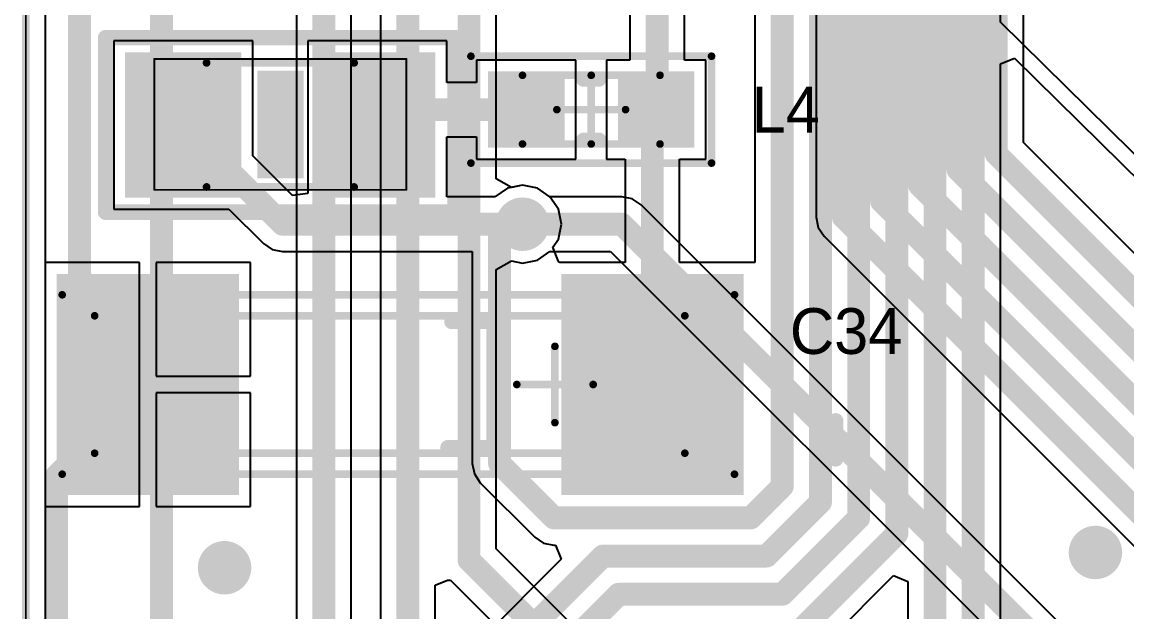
# Model space of a CAD drawing. Header units: millimetres. Extents: x 59 to 152, y 30 to 146.
# Drawn here: x 59.95 to 74.41, y 73.22 to 80.95 of the extents above; entities that cross this region are included whole.
import ezdxf

# ---------------------------------------------------------------- set-up
doc = ezdxf.new("R2010")
doc.units = ezdxf.units.MM
for name, color, linetype in [('BottomLayer', 5, 'Continuous'), ('BottomSolder', 6, 'Continuous'), ('KeepOutLayer', 6, 'Continuous'), ('Mechanical1', 6, 'Continuous'), ('Mechanical13', 56, 'Continuous'), ('Mechanical15', 56, 'Continuous'), ('Mechanical16', 56, 'Continuous'), ('Mechanical6', 56, 'Continuous'), ('MultiLayer', 9, 'Continuous'), ('TopLayer', 1, 'Continuous'), ('TopOverlay', 2, 'Continuous'), ('TopPaste', 8, 'Continuous'), ('TopSolder', 216, 'Continuous'), ('ViaHoleLayer', 16, 'Continuous')]:
    doc.layers.add(name, color=color, linetype=linetype)

# ---------------------------------------------------------------- blocks, each defined once
blk = doc.blocks.new('SMD_D_206')
at = {"layer": 'Mechanical13', "const_width": 0.1}
for points in [[(-0.425, 0.9), (-0.425, -0.9)], [(7.3, 0.9), (-0.425, 0.9)], [(7.3, 0.9), (7.3, -0.9)], [(7.3, -0.9), (-0.425, -0.9)]]:
    blk.add_lwpolyline(points, dxfattribs=at)
at = {"layer": 'Mechanical13', "const_width": 0.05}
for points in [[(-0.45, 0.9, 1), (-0.4, 0.9, 1)], [(-0.45, 0.9, 1), (-0.4, 0.9, 1)], [(7.275, 0.9, 1), (7.325, 0.9, 1)], [(7.275, 0.9, 1), (7.325, 0.9, 1)], [(-0.45, -0.9, 1), (-0.4, -0.9, 1)], [(-0.45, -0.9, 1), (-0.4, -0.9, 1)], [(7.275, -0.9, 1), (7.325, -0.9, 1)], [(7.275, -0.9, 1), (7.325, -0.9, 1)]]:
    blk.add_lwpolyline(points, format="xyb", close=True, dxfattribs=at)
at = {"layer": 'Mechanical15', "const_width": 0.1}
for points in [[(-1.075, 1.175), (-1.075, -1.175)], [(7.725, 1.175), (-1.075, 1.175)], [(7.725, 1.175), (7.725, -1.175)], [(1.275, 0.5), (1.275, -0.5)], [(1.775, 0), (0.775, 0)], [(7.725, -1.175), (-1.075, -1.175)]]:
    blk.add_lwpolyline(points, dxfattribs=at)
at = {"layer": 'Mechanical15', "const_width": 0.05}
for points in [[(-1.1, 1.175, 1), (-1.05, 1.175, 1)], [(-1.1, 1.175, 1), (-1.05, 1.175, 1)], [(7.7, 1.175, 1), (7.75, 1.175, 1)], [(7.7, 1.175, 1), (7.75, 1.175, 1)], [(1.25, 0.5, 1), (1.3, 0.5, 1)], [(0.75, 0, 1), (0.8, 0, 1)], [(1.75, 0, 1), (1.8, 0, 1)], [(1.25, -0.5, 1), (1.3, -0.5, 1)], [(-1.1, -1.175, 1), (-1.05, -1.175, 1)], [(-1.1, -1.175, 1), (-1.05, -1.175, 1)], [(7.7, -1.175, 1), (7.75, -1.175, 1)], [(7.7, -1.175, 1), (7.75, -1.175, 1)]]:
    blk.add_lwpolyline(points, format="xyb", close=True, dxfattribs=at)
at = {"layer": 'TopLayer'}
for points in [[(1.143, -1.397), (1.143, 1.397), (-1.143, -1.397), (-1.143, 1.397)], [(7.747, -1.397), (7.747, 1.397), (5.461, -1.397), (5.461, 1.397)]]:
    blk.add_solid(points, dxfattribs=at)
at = {"layer": 'TopOverlay', "const_width": 0.2}
for points in [[(-2.4, 0.975), (-2.4, 0.475)], [(2.675, 0.825), (2.075, 0.825)], [(2.075, 0.825), (2.075, -0.825)], [(-2.15, 0.725), (-2.65, 0.725)], [(2.625, -0.825), (2.075, -0.825)]]:
    blk.add_lwpolyline(points, dxfattribs=at)
at = {"layer": 'TopOverlay', "const_width": 0.1}
for points in [[(-2.45, 0.975, 1), (-2.35, 0.975, 1)], [(2.025, 0.825, 1), (2.125, 0.825, 1)], [(2.025, 0.825, 1), (2.125, 0.825, 1)], [(2.625, 0.825, 1), (2.725, 0.825, 1)], [(-2.7, 0.725, 1), (-2.6, 0.725, 1)], [(-2.2, 0.725, 1), (-2.1, 0.725, 1)], [(-2.45, 0.475, 1), (-2.35, 0.475, 1)], [(2.025, -0.825, 1), (2.125, -0.825, 1)], [(2.025, -0.825, 1), (2.125, -0.825, 1)], [(2.575, -0.825, 1), (2.675, -0.825, 1)]]:
    blk.add_lwpolyline(points, format="xyb", close=True, dxfattribs=at)
at = {"layer": 'TopPaste'}
for points in [[(1.143, -1.397), (1.143, 1.397), (-1.143, -1.397), (-1.143, 1.397)], [(7.747, -1.397), (7.747, 1.397), (5.461, -1.397), (5.461, 1.397)]]:
    blk.add_solid(points, dxfattribs=at)
at = {"layer": 'TopSolder'}
for points in [[(1.193, -1.447), (1.193, 1.447), (-1.193, -1.447), (-1.193, 1.447)], [(7.797, -1.447), (7.797, 1.447), (5.411, -1.447), (5.411, 1.447)]]:
    blk.add_solid(points, dxfattribs=at)
blk = doc.blocks.new('R1206_234')
at = {"layer": 'Mechanical16'}
for points, const_width in [([(-1.65, 0.864), (1.651, 0.864)], 0.0254), ([(-1.65, -0.85), (-1.65, 0.864)], 0.0254), ([(1.651, -0.85), (1.651, 0.864)], 0.0254), ([(-0.965, 0.813), (0.965, 0.813)], 0.102), ([(-1.65, -0.85), (1.651, -0.85)], 0.0254), ([(-0.965, -0.813), (0.965, -0.813)], 0.102)]:
    blk.add_lwpolyline(points, dxfattribs=dict(at, const_width=const_width))
for points, const_width in [([(-1.656, 0.864, 1), (-1.644, 0.864, 1)], 0.0127), ([(-1.656, 0.864, 1), (-1.644, 0.864, 1)], 0.0127), ([(1.645, 0.864, 1), (1.657, 0.864, 1)], 0.0127), ([(1.645, 0.864, 1), (1.657, 0.864, 1)], 0.0127), ([(-0.991, 0.813, 1), (-0.94, 0.813, 1)], 0.0508), ([(0.94, 0.813, 1), (0.991, 0.813, 1)], 0.0508), ([(-1.656, -0.85, 1), (-1.644, -0.85, 1)], 0.0127), ([(-1.656, -0.85, 1), (-1.644, -0.85, 1)], 0.0127), ([(-0.991, -0.813, 1), (-0.94, -0.813, 1)], 0.0508), ([(0.94, -0.813, 1), (0.991, -0.813, 1)], 0.0508), ([(1.645, -0.85, 1), (1.657, -0.85, 1)], 0.0127), ([(1.645, -0.85, 1), (1.657, -0.85, 1)], 0.0127)]:
    blk.add_lwpolyline(points, format="xyb", close=True, dxfattribs=dict(at, const_width=const_width))
for points in [[(-1.689, -0.876), (-0.952, -0.876), (-1.689, 0.889), (-0.952, 0.889)], [(0.965, -0.876), (1.702, -0.876), (0.965, 0.889), (1.702, 0.889)]]:
    blk.add_solid(points, dxfattribs=at)
at = {"layer": 'Mechanical6'}
blk.add_solid([(-0.3, -0.7), (0.305, -0.7), (-0.3, 0.711), (0.305, 0.711)], dxfattribs=at)
at = {"layer": 'TopLayer'}
for points in [[(-1.981, -0.902), (-0.559, -0.902), (-1.981, 0.902), (-0.559, 0.902)], [(0.559, -0.902), (1.981, -0.902), (0.559, 0.902), (1.981, 0.902)]]:
    blk.add_solid(points, dxfattribs=at)
at = {"layer": 'TopOverlay', "const_width": 0.203}
for points in [[(-2.286, 1.143), (2.286, 1.143)], [(-2.286, -1.143), (-2.286, 1.143)], [(2.286, -1.143), (2.286, 1.143)], [(-2.286, -1.143), (2.286, -1.143)]]:
    blk.add_lwpolyline(points, dxfattribs=at)
at = {"layer": 'TopOverlay', "const_width": 0.102}
for points in [[(-2.337, 1.143, 1), (-2.235, 1.143, 1)], [(-2.337, 1.143, 1), (-2.235, 1.143, 1)], [(2.235, 1.143, 1), (2.337, 1.143, 1)], [(2.235, 1.143, 1), (2.337, 1.143, 1)], [(-2.337, -1.143, 1), (-2.235, -1.143, 1)], [(-2.337, -1.143, 1), (-2.235, -1.143, 1)], [(2.235, -1.143, 1), (2.337, -1.143, 1)], [(2.235, -1.143, 1), (2.337, -1.143, 1)]]:
    blk.add_lwpolyline(points, format="xyb", close=True, dxfattribs=at)
at = {"layer": 'TopPaste'}
for points in [[(-1.981, -0.902), (-0.559, -0.902), (-1.981, 0.902), (-0.559, 0.902)], [(0.559, -0.902), (1.981, -0.902), (0.559, 0.902), (1.981, 0.902)]]:
    blk.add_solid(points, dxfattribs=at)
at = {"layer": 'TopSolder'}
for points in [[(-2.031, -0.952), (-0.509, -0.952), (-2.031, 0.952), (-0.509, 0.952)], [(0.509, -0.952), (2.031, -0.952), (0.509, 0.952), (2.031, 0.952)]]:
    blk.add_solid(points, dxfattribs=at)
blk = doc.blocks.new('C0603_245')
at = {"layer": 'Mechanical1', "const_width": 0.1}
for points in [[(-0.9, 0.45), (0.9, 0.45)], [(-0.9, -0.45), (-0.9, 0.45)], [(0.9, -0.45), (0.9, 0.45)], [(-0.9, -0.45), (0.9, -0.45)]]:
    blk.add_lwpolyline(points, dxfattribs=at)
at = {"layer": 'Mechanical1', "const_width": 0.05}
for points in [[(-0.925, 0.45, 1), (-0.875, 0.45, 1)], [(-0.925, 0.45, 1), (-0.875, 0.45, 1)], [(0.875, 0.45, 1), (0.925, 0.45, 1)], [(0.875, 0.45, 1), (0.925, 0.45, 1)], [(-0.925, -0.45, 1), (-0.875, -0.45, 1)], [(-0.925, -0.45, 1), (-0.875, -0.45, 1)], [(0.875, -0.45, 1), (0.925, -0.45, 1)], [(0.875, -0.45, 1), (0.925, -0.45, 1)]]:
    blk.add_lwpolyline(points, format="xyb", close=True, dxfattribs=at)
at = {"layer": 'Mechanical15', "const_width": 0.1}
for points in [[(-1.575, 0.7), (1.575, 0.7)], [(-1.575, -0.7), (-1.575, 0.7)], [(1.575, -0.7), (1.575, 0.7)], [(0, -0.45), (0, 0.45)], [(-0.45, 0), (0.45, 0)], [(-1.575, -0.7), (1.575, -0.7)]]:
    blk.add_lwpolyline(points, dxfattribs=at)
at = {"layer": 'Mechanical15', "const_width": 0.05}
for points in [[(-1.6, 0.7, 1), (-1.55, 0.7, 1)], [(-1.6, 0.7, 1), (-1.55, 0.7, 1)], [(1.55, 0.7, 1), (1.6, 0.7, 1)], [(1.55, 0.7, 1), (1.6, 0.7, 1)], [(-0.025, 0.45, 1), (0.025, 0.45, 1)], [(-0.475, 0, 1), (-0.425, 0, 1)], [(0.425, 0, 1), (0.475, 0, 1)], [(-0.025, -0.45, 1), (0.025, -0.45, 1)], [(-1.6, -0.7, 1), (-1.55, -0.7, 1)], [(-1.6, -0.7, 1), (-1.55, -0.7, 1)], [(1.55, -0.7, 1), (1.6, -0.7, 1)], [(1.55, -0.7, 1), (1.6, -0.7, 1)]]:
    blk.add_lwpolyline(points, format="xyb", close=True, dxfattribs=at)
at = {"layer": 'TopLayer'}
for points in [[(-0.4, -0.45), (-0.4, 0.45), (-1.3, -0.45), (-1.3, 0.45)], [(1.3, -0.45), (1.3, 0.45), (0.4, -0.45), (0.4, 0.45)]]:
    blk.add_solid(points, dxfattribs=at)
at = {"layer": 'TopOverlay', "const_width": 0.2}
for points in [[(-0.1, 0.4), (0.1, 0.4)], [(-0.1, -0.4), (0.1, -0.4)]]:
    blk.add_lwpolyline(points, dxfattribs=at)
at = {"layer": 'TopOverlay', "const_width": 0.1}
for points in [[(-0.15, 0.4, 1), (-0.05, 0.4, 1)], [(0.05, 0.4, 1), (0.15, 0.4, 1)], [(-0.15, -0.4, 1), (-0.05, -0.4, 1)], [(0.05, -0.4, 1), (0.15, -0.4, 1)]]:
    blk.add_lwpolyline(points, format="xyb", close=True, dxfattribs=at)
at = {"layer": 'TopPaste'}
for points in [[(-0.4, -0.45), (-0.4, 0.45), (-1.3, -0.45), (-1.3, 0.45)], [(1.3, -0.45), (1.3, 0.45), (0.4, -0.45), (0.4, 0.45)]]:
    blk.add_solid(points, dxfattribs=at)
at = {"layer": 'TopSolder'}
for points in [[(-0.35, -0.5), (-0.35, 0.5), (-1.35, -0.5), (-1.35, 0.5)], [(1.35, -0.5), (1.35, 0.5), (0.35, -0.5), (0.35, 0.5)]]:
    blk.add_solid(points, dxfattribs=at)

msp = doc.modelspace()

# ---------------------------------------------------------------- linework, layer by layer
at = {"layer": 'BottomLayer'}
for p, q in [((60.255, 47.912), (60.255, 132.1)), ((63.543, 114.883), (63.543, 53.163)), ((64.257, 53.163), (64.257, 98.456)), ((66.157, 78.894), (66.157, 97.656)), ((73.057, 79.369), (73.057, 94.728)), ((70.343, 93.752), (70.343, 78.393)), ((64.643, 86.537), (64.643, 65.7)), ((81.652, 70.774), (73.057, 79.369)), ((66.357, 78.781), (66.157, 78.894)), ((66.5, 78.81), (66.357, 78.781)), ((66.695, 78.771), (66.5, 78.81)), ((66.86, 78.66), (66.695, 78.771)), ((66.863, 78.657), (66.86, 78.66)), ((67.8, 78.657), (66.863, 78.657)), ((67.937, 78.63), (67.8, 78.657)), ((68.052, 78.552), (67.937, 78.63)), ((77.202, 69.402), (68.052, 78.552)), ((70.343, 78.393), (70.37, 78.256)), ((70.37, 78.256), (70.448, 78.141)), ((70.448, 78.141), (79.043, 69.545)), ((66.157, 77.706), (66.357, 77.819)), ((66.357, 77.819), (66.5, 77.79)), ((66.5, 77.79), (66.695, 77.829)), ((66.695, 77.829), (66.86, 77.94)), ((66.86, 77.94), (66.863, 77.943)), ((66.863, 77.943), (67.652, 77.943)), ((67.652, 77.943), (76.848, 68.748)), ((66.157, 74.048), (66.157, 77.706)), ((73.096, 67.109), (66.157, 74.048)), ((65.357, 73.573), (65.518, 73.636)), ((65.518, 73.636), (65.557, 73.638)), ((65.557, 73.638), (72.591, 66.604)), ((65.357, 66.057), (65.357, 73.573))]:
    msp.add_line(p, q, dxfattribs=at)
at = {"layer": 'BottomLayer', "const_width": 0.3}
for points in [[(63.9, 52.8), (63.9, 123)], [(65.8, 73.9), (65.8, 97.7)], [(61.775, 67.675), (61.775, 95.5)], [(72.7, 79.221), (72.7, 94.728)], [(72.2, 79.014), (72.2, 94.521)], [(71.7, 78.807), (71.7, 94.314)], [(71.2, 78.6), (71.2, 94.107)], [(70.7, 78.393), (70.7, 93.9)], [(65, 65.7), (65, 86.9)], [(72.7, 79.221), (81.4, 70.521)], [(72.2, 79.014), (80.9, 70.314)], [(71.7, 78.807), (80.4, 70.107)], [(71.2, 78.6), (79.9, 69.9)], [(70.7, 78.393), (79.4, 69.693)], [(66.5, 78.3), (67.8, 78.3)], [(67.8, 78.3), (77.1, 69)], [(65.8, 73.9), (73.1, 66.6)]]:
    msp.add_lwpolyline(points, dxfattribs=at)
at = {"layer": 'BottomLayer'}
for points, const_width in [([(72.625, 79.221, 1), (72.775, 79.221, 1)], 0.15), ([(72.625, 79.221, 1), (72.775, 79.221, 1)], 0.15), ([(72.125, 79.014, 1), (72.275, 79.014, 1)], 0.15), ([(72.125, 79.014, 1), (72.275, 79.014, 1)], 0.15), ([(71.625, 78.807, 1), (71.775, 78.807, 1)], 0.15), ([(71.625, 78.807, 1), (71.775, 78.807, 1)], 0.15), ([(71.125, 78.6, 1), (71.275, 78.6, 1)], 0.15), ([(71.125, 78.6, 1), (71.275, 78.6, 1)], 0.15), ([(66.35, 78.3, 1), (66.65, 78.3, 1)], 0.3), ([(70.625, 78.393, 1), (70.775, 78.393, 1)], 0.15), ([(70.625, 78.393, 1), (70.775, 78.393, 1)], 0.15), ([(66.425, 78.3, 1), (66.575, 78.3, 1)], 0.15), ([(67.725, 78.3, 1), (67.875, 78.3, 1)], 0.15), ([(67.725, 78.3, 1), (67.875, 78.3, 1)], 0.15), ([(73.85, 74, 1), (74.15, 74, 1)], 0.3), ([(62.45, 73.8, 1), (62.75, 73.8, 1)], 0.3), ([(65.725, 73.9, 1), (65.875, 73.9, 1)], 0.15), ([(65.725, 73.9, 1), (65.875, 73.9, 1)], 0.15)]:
    msp.add_lwpolyline(points, format="xyb", close=True, dxfattribs=dict(at, const_width=const_width))
at = {"layer": 'BottomSolder', "const_width": 0.35}
for points in [[(66.325, 78.3, 1), (66.675, 78.3, 1)], [(73.825, 74, 1), (74.175, 74, 1)], [(62.425, 73.8, 1), (62.775, 73.8, 1)]]:
    msp.add_lwpolyline(points, format="xyb", close=True, dxfattribs=at)
at = {"layer": 'KeepOutLayer', "const_width": 0.1}
msp.add_lwpolyline([(60, 40), (60, 140)], dxfattribs=at)
at = {"layer": 'Mechanical1', "const_width": 0.02}
msp.add_lwpolyline([(60, 40), (60, 140)], dxfattribs=at)
at = {"layer": 'MultiLayer', "const_width": 0.3}
for points in [[(66.35, 78.3, 1), (66.65, 78.3, 1)], [(73.85, 74, 1), (74.15, 74, 1)], [(62.45, 73.8, 1), (62.75, 73.8, 1)]]:
    msp.add_lwpolyline(points, format="xyb", close=True, dxfattribs=at)
at = {"layer": 'TopLayer'}
for p, q in [((60.255, 77.797), (60.255, 97.454)), ((72.757, 80.944), (72.757, 96.3)), ((69.543, 88.177), (69.543, 77.997)), ((67.905, 81.394), (67.905, 80.45)), ((68.619, 80.45), (68.619, 81.394)), ((75.425, 78.312), (72.757, 80.944)), ((62.971, 80.702), (61.149, 80.702)), ((61.149, 80.702), (61.149, 78.498)), ((62.971, 79.193), (62.971, 80.702)), ((65.511, 80.702), (63.689, 80.702)), ((63.689, 80.702), (63.689, 78.703)), ((65.511, 80.157), (65.511, 80.702)), ((67.2, 80.45), (65.9, 80.45)), ((65.9, 80.45), (65.9, 80.157)), ((67.2, 79.15), (67.2, 80.45)), ((67.905, 80.45), (67.6, 80.45)), ((67.6, 80.45), (67.6, 79.15)), ((68.9, 80.45), (68.619, 80.45)), ((68.9, 79.15), (68.9, 80.45)), ((72.757, 80.398), (72.941, 80.476)), ((72.941, 80.476), (74.615, 78.825)), ((72.757, 67.793), (72.757, 80.398)), ((65.9, 80.157), (65.511, 80.157)), ((65.511, 78.657), (65.511, 79.443)), ((65.511, 79.443), (65.9, 79.443)), ((65.9, 79.443), (65.9, 79.15)), ((63.489, 78.676), (62.971, 79.193)), ((65.9, 79.15), (67.2, 79.15)), ((67.6, 79.15), (67.843, 79.15)), ((67.843, 79.15), (67.843, 77.797)), ((68.557, 77.797), (68.557, 79.15)), ((68.557, 79.15), (68.9, 79.15)), ((63.689, 78.703), (63.489, 78.676)), ((66.305, 78.771), (66.14, 78.66)), ((66.5, 78.81), (66.305, 78.771)), ((66.695, 78.771), (66.5, 78.81)), ((66.86, 78.66), (66.695, 78.771)), ((66.137, 78.657), (65.511, 78.657)), ((66.14, 78.66), (66.137, 78.657)), ((66.971, 78.495), (66.86, 78.66)), ((61.149, 78.498), (62.657, 78.498)), ((62.657, 78.498), (63.108, 78.048)), ((67.01, 78.3), (66.971, 78.495)), ((66.971, 78.105), (67.01, 78.3)), ((66.899, 77.997), (66.971, 78.105)), ((63.108, 78.048), (63.223, 77.97)), ((63.223, 77.97), (63.36, 77.943)), ((66.973, 77.813), (66.899, 77.997)), ((69.543, 77.997), (69.543, 77.797)), ((63.36, 77.943), (65.843, 77.943)), ((65.843, 77.943), (65.843, 75.165)), ((66.987, 77.797), (66.973, 77.813)), ((61.486, 77.797), (60.255, 77.797)), ((61.486, 76.2), (61.486, 77.797)), ((62.939, 77.797), (61.706, 77.797)), ((61.706, 77.797), (61.706, 76.31)), ((62.939, 76.31), (62.939, 77.797)), ((67.843, 77.797), (66.987, 77.797)), ((69.543, 77.797), (68.557, 77.797)), ((61.706, 76.31), (62.939, 76.31)), ((61.486, 74.603), (61.486, 76.2)), ((62.939, 76.09), (61.706, 76.09)), ((61.706, 76.09), (61.706, 74.603)), ((62.939, 74.603), (62.939, 76.09)), ((65.843, 75.165), (65.87, 75.028)), ((65.87, 75.028), (65.948, 74.913)), ((65.948, 74.913), (66.66, 74.201)), ((60.255, 53.132), (60.255, 74.603)), ((60.255, 74.603), (61.486, 74.603)), ((61.706, 74.603), (62.939, 74.603)), ((66.66, 74.201), (66.775, 74.123)), ((66.775, 74.123), (66.912, 74.096)), ((66.912, 74.096), (66.93, 74.096)), ((66.93, 74.096), (67.007, 73.911)), ((67.007, 73.911), (65.492, 72.397)), ((70.461, 72.8), (71.358, 73.697)), ((71.358, 73.697), (71.543, 73.621)), ((71.543, 73.621), (71.543, 68.148))]:
    msp.add_line(p, q, dxfattribs=at)
at = {"layer": 'TopLayer', "const_width": 0.3}
for points in [[(69.9, 74.865), (69.9, 107.3)], [(70.4, 74.658), (70.4, 103.814)], [(70.9, 74.451), (70.9, 103.607)], [(71.4, 74.244), (71.4, 103.4)], [(71.9, 68), (71.9, 98.007)], [(72.4, 67.793), (72.4, 97.8)], [(68.262, 79.812), (68.262, 82)], [(60.7, 77.596), (60.7, 81.1)], [(64.17, 79.6), (64.37, 79.8)], [(64.37, 79.8), (66.55, 79.8)], [(68.2, 79.75), (68.25, 79.8)], [(68.2, 76.2), (68.2, 79.75)], [(68.25, 79.8), (68.262, 79.812)], [(62.06, 79.6), (63.36, 78.3)], [(63.36, 78.3), (66.3, 78.3)], [(66.2, 78.2), (66.3, 78.3)], [(66.3, 78.3), (66.5, 78.3)], [(66.2, 75.165), (66.2, 78.2)], [(60.7, 77.596), (61.596, 76.7)], [(61.596, 76.2), (61.596, 76.7)], [(60.4, 75.004), (61.596, 76.2)], [(66.2, 75.165), (66.912, 74.453)], [(60.4, 58.162), (60.4, 75.004)], [(69.488, 74.453), (69.9, 74.865)], [(69.695, 73.953), (70.4, 74.658)], [(66.912, 74.453), (69.488, 74.453)], [(69.902, 73.453), (70.9, 74.451)], [(70.109, 72.953), (71.4, 74.244)], [(65.64, 72.04), (67.553, 73.953)], [(67.553, 73.953), (69.695, 73.953)], [(65.077, 70.77), (67.76, 73.453)], [(67.76, 73.453), (69.902, 73.453)]]:
    msp.add_lwpolyline(points, dxfattribs=at)
at = {"layer": 'TopLayer'}
for points, const_width in [([(64.295, 79.8, 1), (64.445, 79.8, 1)], 0.15), ([(64.295, 79.8, 1), (64.445, 79.8, 1)], 0.15), ([(66.475, 79.8, 1), (66.625, 79.8, 1)], 0.15), ([(68.125, 79.75, 1), (68.275, 79.75, 1)], 0.15), ([(68.125, 79.75, 1), (68.275, 79.75, 1)], 0.15), ([(68.175, 79.8, 1), (68.325, 79.8, 1)], 0.15), ([(68.175, 79.8, 1), (68.325, 79.8, 1)], 0.15), ([(68.187, 79.812, 1), (68.337, 79.812, 1)], 0.15), ([(68.187, 79.812, 1), (68.337, 79.812, 1)], 0.15), ([(61.985, 79.6, 1), (62.135, 79.6, 1)], 0.15), ([(64.095, 79.6, 1), (64.245, 79.6, 1)], 0.15), ([(66.35, 78.3, 1), (66.65, 78.3, 1)], 0.3), ([(63.285, 78.3, 1), (63.435, 78.3, 1)], 0.15), ([(63.285, 78.3, 1), (63.435, 78.3, 1)], 0.15), ([(66.225, 78.3, 1), (66.375, 78.3, 1)], 0.15), ([(66.225, 78.3, 1), (66.375, 78.3, 1)], 0.15), ([(66.225, 78.3, 1), (66.375, 78.3, 1)], 0.15), ([(66.425, 78.3, 1), (66.575, 78.3, 1)], 0.15), ([(66.125, 78.2, 1), (66.275, 78.2, 1)], 0.15), ([(66.125, 78.2, 1), (66.275, 78.2, 1)], 0.15), ([(60.625, 77.596, 1), (60.775, 77.596, 1)], 0.15), ([(60.625, 77.596, 1), (60.775, 77.596, 1)], 0.15), ([(61.521, 76.7, 1), (61.671, 76.7, 1)], 0.15), ([(61.521, 76.7, 1), (61.671, 76.7, 1)], 0.15), ([(61.521, 76.2, 1), (61.671, 76.2, 1)], 0.15), ([(61.521, 76.2, 1), (61.671, 76.2, 1)], 0.15), ([(68.125, 76.2, 1), (68.275, 76.2, 1)], 0.15), ([(66.125, 75.165, 1), (66.275, 75.165, 1)], 0.15), ([(66.125, 75.165, 1), (66.275, 75.165, 1)], 0.15), ([(60.325, 75.004, 1), (60.475, 75.004, 1)], 0.15), ([(60.325, 75.004, 1), (60.475, 75.004, 1)], 0.15), ([(69.825, 74.865, 1), (69.975, 74.865, 1)], 0.15), ([(69.825, 74.865, 1), (69.975, 74.865, 1)], 0.15), ([(70.325, 74.658, 1), (70.475, 74.658, 1)], 0.15), ([(70.325, 74.658, 1), (70.475, 74.658, 1)], 0.15), ([(66.837, 74.453, 1), (66.987, 74.453, 1)], 0.15), ([(66.837, 74.453, 1), (66.987, 74.453, 1)], 0.15), ([(69.413, 74.453, 1), (69.563, 74.453, 1)], 0.15), ([(69.413, 74.453, 1), (69.563, 74.453, 1)], 0.15), ([(70.825, 74.451, 1), (70.975, 74.451, 1)], 0.15), ([(70.825, 74.451, 1), (70.975, 74.451, 1)], 0.15), ([(71.325, 74.244, 1), (71.475, 74.244, 1)], 0.15), ([(71.325, 74.244, 1), (71.475, 74.244, 1)], 0.15), ([(73.85, 74, 1), (74.15, 74, 1)], 0.3), ([(62.45, 73.8, 1), (62.75, 73.8, 1)], 0.3), ([(67.478, 73.953, 1), (67.628, 73.953, 1)], 0.15), ([(67.478, 73.953, 1), (67.628, 73.953, 1)], 0.15), ([(69.62, 73.953, 1), (69.77, 73.953, 1)], 0.15), ([(69.62, 73.953, 1), (69.77, 73.953, 1)], 0.15), ([(67.685, 73.453, 1), (67.835, 73.453, 1)], 0.15), ([(67.685, 73.453, 1), (67.835, 73.453, 1)], 0.15), ([(69.827, 73.453, 1), (69.977, 73.453, 1)], 0.15), ([(69.827, 73.453, 1), (69.977, 73.453, 1)], 0.15)]:
    msp.add_lwpolyline(points, format="xyb", close=True, dxfattribs=dict(at, const_width=const_width))
at = {"layer": 'TopSolder', "const_width": 0.35}
for points in [[(66.325, 78.3, 1), (66.675, 78.3, 1)], [(73.825, 74, 1), (74.175, 74, 1)], [(62.425, 73.8, 1), (62.775, 73.8, 1)]]:
    msp.add_lwpolyline(points, format="xyb", close=True, dxfattribs=at)
at = {"layer": 'ViaHoleLayer', "const_width": 0.15}
for points in [[(66.425, 78.3, 1), (66.575, 78.3, 1)], [(73.925, 74, 1), (74.075, 74, 1)], [(62.525, 73.8, 1), (62.675, 73.8, 1)]]:
    msp.add_lwpolyline(points, format="xyb", close=True, dxfattribs=at)

# ---------------------------------------------------------------- block references
for name, p in [('R1206_234', (63.33, 79.6)), ('C0603_245', (67.4, 79.8))]:
    msp.add_blockref(name, p)
at = {"rotation": 180}
msp.add_blockref('SMD_D_206', (68.2, 76.2), dxfattribs=at)

# ---------------------------------------------------------------- texts
at = {"layer": 'TopOverlay'}
for s, p in [('L4', (69.5, 79.5)), ('C34', (70, 76.6))]:
    msp.add_text(s, height=0.6, dxfattribs=at).set_placement(p)

doc.saveas('drawing.dxf')
